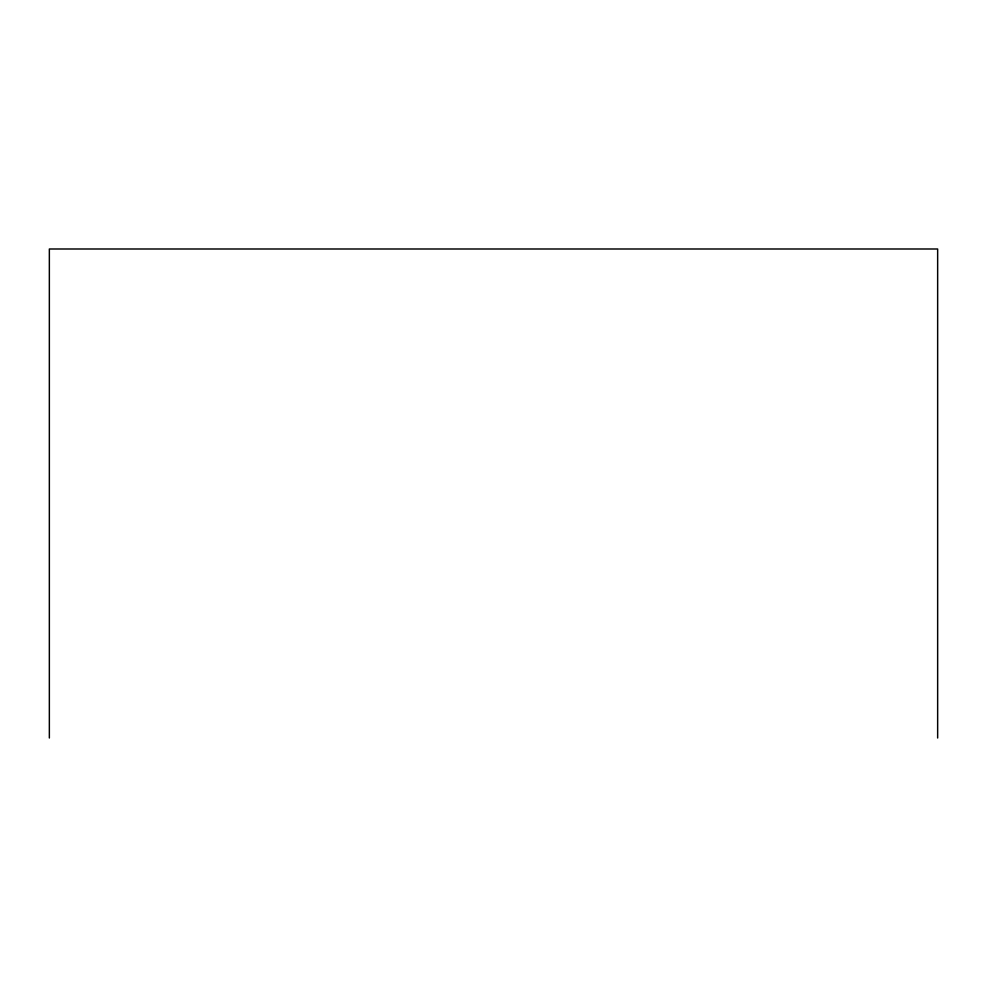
<?xml version="1.0" encoding="UTF-8"?>
<svg xmlns="http://www.w3.org/2000/svg" width="987" height="987" viewBox="0 0 987 987"><rect width="100%" height="100%" fill="white"/><g stroke="black" fill="none" stroke-linecap="round" stroke-linejoin="round"><path stroke-width="1.48" d="M937.65 738.005L937.65 248.995L49.35 248.995L49.35 738.005"/></g></svg>
